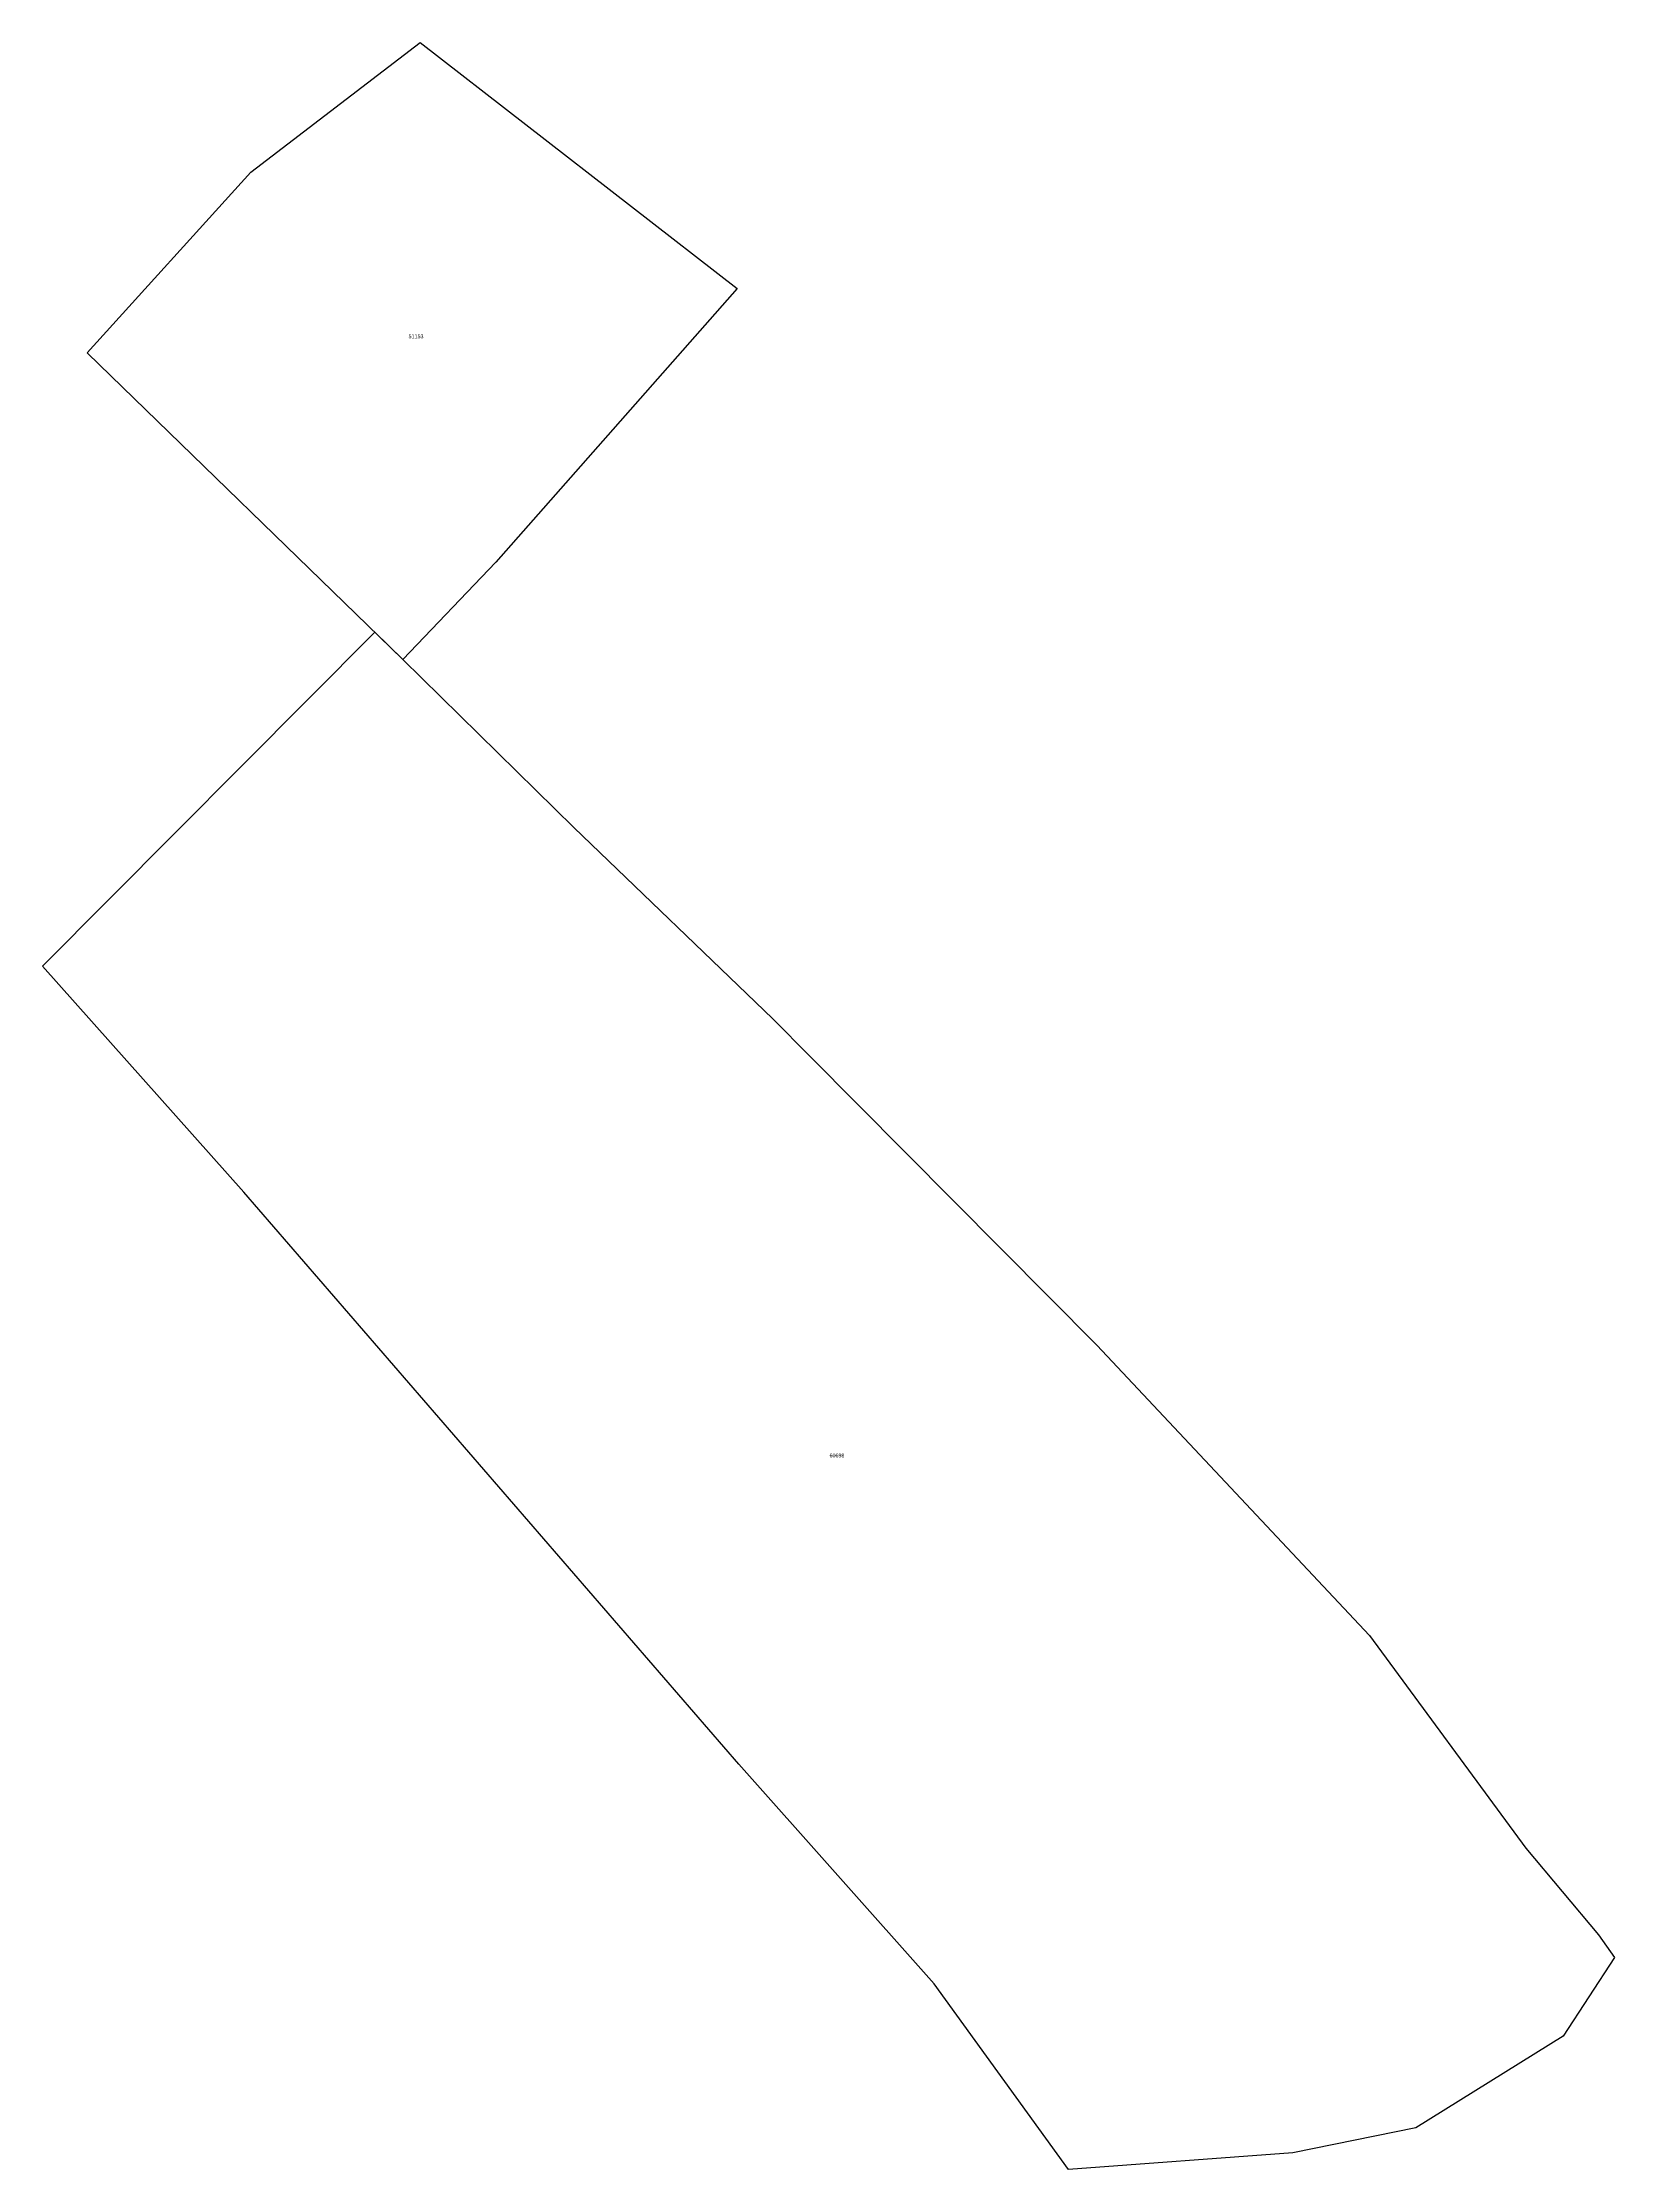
# Model space of a CAD drawing. Header units: inches. Extents: x 383206 to 383287, y 683663 to 683773.
import ezdxf

# ---------------------------------------------------------------- set-up
doc = ezdxf.new("R2010")
doc.units = ezdxf.units.IN
doc.header["$MEASUREMENT"] = 0
doc.layers.add('IMOBILE_ACTIVE', color=139, linetype='Continuous', true_color=0x315762)
doc.layers.add('LABEL', color=139, linetype='Continuous', true_color=0x315762)

msp = doc.modelspace()

# ---------------------------------------------------------------- linework, layer by layer
at = {"layer": 'IMOBILE_ACTIVE'}
for points in [[(383225.87, 683773.09), (383242.23, 683760.39), (383229.78, 683746.27), (383224.98, 683741.26), (383208.7, 683757.08), (383217.14, 683766.4)], [(383259.32, 683663.36), (383252.39, 683672.93), (383242.32, 683684.26), (383216.78, 683713.78), (383206.4, 683725.44), (383223.54, 683742.66), (383224.98, 683741.26), (383233.81, 683732.59), (383244.07, 683722.71), (383245.98, 683720.79), (383260.78, 683705.88), (383274.83, 683690.9), (383282.9, 683679.93), (383286.65, 683675.46), (383287.47, 683674.29), (383284.83, 683670.23), (383277.22, 683665.51), (383270.88, 683664.21)]]:
    msp.add_lwpolyline(points, close=True, dxfattribs=at)

# ---------------------------------------------------------------- texts
at = {"layer": 'LABEL'}
for s, p in [('51153', (383225.28, 683757.83)), ('60698', (383246.99, 683700.09))]:
    msp.add_text(s, height=0.2, dxfattribs=at).set_placement(p)

doc.saveas('drawing.dxf')
